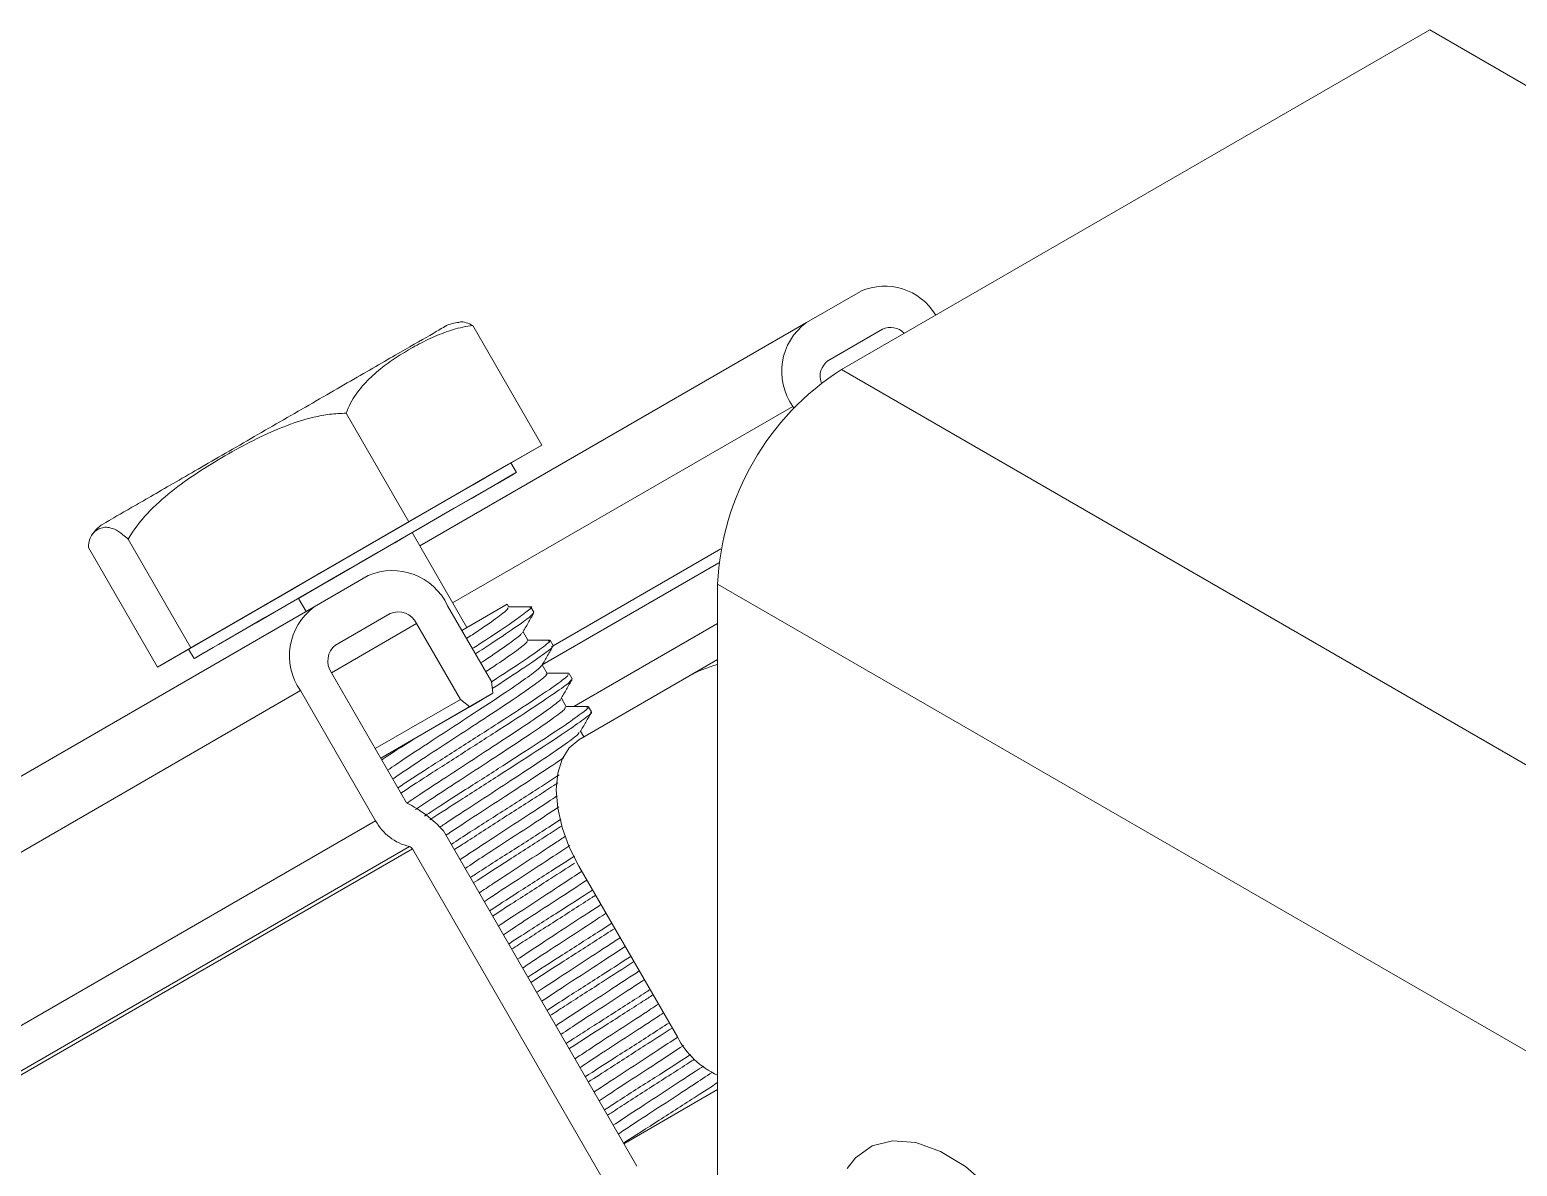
# Model space of a CAD drawing. Extents: x -976302 to -776254, y 5665 to 231437.
# Drawn here: x -787507.3 to -787165.4, y 80441.7 to 80702.8 of the extents above; entities that cross this region are included whole.
import ezdxf

# ---------------------------------------------------------------- set-up
doc = ezdxf.new("R2010")
doc.units = 0
doc.header["$LTSCALE"] = 1000
doc.header["$MEASUREMENT"] = 0

msp = doc.modelspace()

# ---------------------------------------------------------------- linework, layer by layer
at = {"linetype": 'Continuous', "lineweight": 15}
for p, q in [((-787320.74, 80624.75), (-787185.53, 80702.81)), ((-787320.74, 80624.75), (-787185.53, 80702.81)), ((-787104.82, 80656.22), (-787185.53, 80702.81)), ((-787104.82, 80656.22), (-787185.53, 80702.81)), ((-787328.81, 80635.53), (-787316.36, 80642.71)), ((-787328.81, 80635.53), (-787316.36, 80642.71)), ((-787417.66, 80584.21), (-787328.81, 80635.53)), ((-787417.66, 80584.21), (-787328.81, 80635.53)), ((-787389.6, 80607.4), (-787405.45, 80634.86)), ((-787389.6, 80607.4), (-787405.45, 80634.86)), ((-787323.88, 80626.75), (-787311.32, 80634)), ((-787311.32, 80634), (-787323.78, 80626.81)), ((-787311.32, 80634), (-787323.78, 80626.81)), ((-787320.74, 80624.75), (-787071.66, 80480.96)), ((-787320.74, 80624.75), (-787071.66, 80480.96)), ((-787410.12, 80571.14), (-787331.94, 80616.29)), ((-787331.71, 80615.89), (-787331.94, 80616.29)), ((-787331.71, 80615.89), (-787331.94, 80616.29)), ((-787420.19, 80589.74), (-787434.6, 80614.69)), ((-787420.19, 80589.74), (-787434.6, 80614.69)), ((-787420.19, 80589.74), (-787389.6, 80607.4)), ((-787420.19, 80589.74), (-787389.6, 80607.4)), ((-787389.6, 80607.4), (-787397.25, 80602.98)), ((-787389.6, 80607.4), (-787397.25, 80602.98)), ((-787397.25, 80602.98), (-787447.35, 80574.05)), ((-787397.25, 80602.98), (-787447.35, 80574.05)), ((-787395.46, 80601.11), (-787396.72, 80603.29)), ((-787395.46, 80601.11), (-787396.72, 80603.29)), ((-787470.3, 80560.81), (-787420.19, 80589.74)), ((-787470.3, 80560.81), (-787420.19, 80589.74)), ((-787470.3, 80560.81), (-787484.71, 80585.75)), ((-787470.3, 80560.81), (-787484.71, 80585.75)), ((-787406.85, 80565.48), (-787419.43, 80587.27)), ((-787406.85, 80565.48), (-787419.43, 80587.27)), ((-787477.95, 80556.39), (-787493.8, 80583.84)), ((-787477.95, 80556.39), (-787493.8, 80583.84)), ((-787387.02, 80561.23), (-787348.44, 80583.52)), ((-787387.02, 80561.23), (-787348.44, 80583.52)), ((-787441.96, 80570.2), (-787429.51, 80577.39)), ((-787441.96, 80570.2), (-787429.51, 80577.39)), ((-787389.53, 80556.88), (-787348.92, 80580.33)), ((-787389.53, 80556.88), (-787348.92, 80580.33)), ((-787389.53, 80556.88), (-787348.92, 80580.33)), ((-787389.53, 80556.88), (-787348.92, 80580.33)), ((-787447.34, 80574.06), (-787477.95, 80556.39)), ((-787447.34, 80574.06), (-787477.95, 80556.39)), ((-787100.13, 80431.66), (-787349.21, 80575.45)), ((-787349.21, 80575.45), (-787349.21, 80424.29)), ((-787100.13, 80431.66), (-787349.21, 80575.45)), ((-787349.21, 80575.45), (-787349.21, 80424.29)), ((-787445.58, 80572.17), (-787443.82, 80569.13)), ((-787445.58, 80572.17), (-787443.82, 80569.13)), ((-787411.29, 80570.48), (-787401.22, 80553.05)), ((-787411.29, 80570.48), (-787401.22, 80553.05)), ((-787397.59, 80570.83), (-787408.01, 80564.81)), ((-787397.59, 80570.83), (-787408.01, 80564.81)), ((-787397.2, 80570.16), (-787397.59, 80570.83)), ((-787397.2, 80570.16), (-787397.59, 80570.83)), ((-788418.22, 80006.44), (-787441.96, 80570.2)), ((-788418.22, 80006.44), (-787441.96, 80570.2)), ((-787437.03, 80561.43), (-787424.48, 80568.68)), ((-787424.48, 80568.68), (-787436.93, 80561.49)), ((-787424.48, 80568.68), (-787436.93, 80561.49)), ((-787391.42, 80568.96), (-787392.11, 80570.16)), ((-787391.42, 80568.96), (-787392.11, 80570.16)), ((-787437.97, 80555.07), (-787418.4, 80566.37)), ((-787408.34, 80548.94), (-787418.4, 80566.37)), ((-787408.34, 80548.94), (-787418.4, 80566.37)), ((-787392.8, 80562.53), (-787393.93, 80564.49)), ((-787392.8, 80562.53), (-787393.93, 80564.49)), ((-787382.29, 80547.33), (-787349.21, 80566.43)), ((-787382.29, 80547.33), (-787349.21, 80566.43)), ((-787477.95, 80556.39), (-787470.3, 80560.81)), ((-787477.95, 80556.39), (-787470.3, 80560.81)), ((-787470.8, 80560.51), (-787469.55, 80558.34)), ((-787470.8, 80560.51), (-787469.55, 80558.34)), ((-787387.02, 80561.33), (-787387.71, 80562.53)), ((-787387.02, 80561.33), (-787387.71, 80562.53)), ((-787388.39, 80554.91), (-787389.53, 80556.87)), ((-787388.39, 80554.91), (-787389.53, 80556.87)), ((-787349.21, 80558.09), (-787355.81, 80554.28)), ((-787349.21, 80558.09), (-787355.81, 80554.28)), ((-787437.97, 80555.07), (-787420.71, 80525.16)), ((-787437.97, 80555.07), (-787420.71, 80525.16)), ((-787382.62, 80553.71), (-787383.31, 80554.9)), ((-787382.62, 80553.71), (-787383.31, 80554.9)), ((-787355.81, 80554.28), (-787381.1, 80539.68)), ((-787355.81, 80554.28), (-787381.1, 80539.68)), ((-788421.34, 79987.2), (-787445.09, 80550.97)), ((-788421.34, 79987.2), (-787445.09, 80550.97)), ((-787427.82, 80521.06), (-787445.09, 80550.97)), ((-787427.82, 80521.06), (-787445.09, 80550.97)), ((-787426.65, 80535.46), (-787400.85, 80550.36)), ((-787426.65, 80535.46), (-787400.85, 80550.36)), ((-787400.85, 80550.36), (-787406.19, 80547.27)), ((-787400.85, 80550.36), (-787406.19, 80547.27)), ((-787401.22, 80553.05), (-787400.85, 80550.36)), ((-787401.22, 80553.05), (-787400.85, 80550.36)), ((-787427.91, 80537.64), (-787408.34, 80548.94)), ((-787427.91, 80537.64), (-787408.34, 80548.94)), ((-787426.65, 80535.46), (-787406.19, 80547.27)), ((-787426.65, 80535.46), (-787406.19, 80547.27)), ((-787406.19, 80547.27), (-787408.34, 80548.94)), ((-787406.19, 80547.27), (-787408.34, 80548.94)), ((-787383.99, 80547.28), (-787385.12, 80549.24)), ((-787383.99, 80547.28), (-787385.12, 80549.24)), ((-787378.21, 80546.08), (-787378.9, 80547.28)), ((-787378.21, 80546.08), (-787378.9, 80547.28)), ((-787379.98, 80540.33), (-787380.72, 80541.62)), ((-787379.98, 80540.33), (-787380.72, 80541.62)), ((-788404.07, 79957.3), (-787427.82, 80521.06)), ((-788404.07, 79957.3), (-787427.82, 80521.06)), ((-787412.24, 80518.72), (-787367.77, 80441.69)), ((-787412.24, 80518.72), (-787367.77, 80441.69)), ((-788396.32, 79951.39), (-787420.07, 80515.15)), ((-788396.32, 79951.39), (-787420.07, 80515.15)), ((-788395.61, 79950.85), (-787419.36, 80514.62)), ((-788395.61, 79950.85), (-787419.36, 80514.62)), ((-787374.89, 80437.59), (-787419.36, 80514.62)), ((-787374.89, 80437.59), (-787419.36, 80514.62)), ((-787381.1, 80510.62), (-787358.46, 80471.4)), ((-787381.1, 80510.62), (-787358.46, 80471.4)), ((-787370.76, 80446.87), (-787349.21, 80459.31)), ((-787370.76, 80446.87), (-787349.21, 80459.31))]:
    msp.add_line(p, q, dxfattribs=at)
at = {"linetype": 'Continuous', "lineweight": 15, "flags": 128}
for points in [[(-787470.8, 80560.51), (-787470.45, 80560.72), (-787468.59, 80561.79), (-787465.21, 80563.75), (-787460.45, 80566.5), (-787454.52, 80569.92), (-787447.69, 80573.86), (-787440.25, 80578.16), (-787432.53, 80582.62), (-787424.86, 80587.05), (-787417.57, 80591.25), (-787411, 80595.04), (-787405.42, 80598.27), (-787401.08, 80600.77), (-787398.17, 80602.45)], [(-787470.8, 80560.51), (-787470.45, 80560.72), (-787468.59, 80561.79), (-787465.21, 80563.75), (-787460.45, 80566.5), (-787454.52, 80569.92), (-787447.69, 80573.86), (-787440.25, 80578.16), (-787432.53, 80582.62), (-787424.86, 80587.05), (-787417.57, 80591.25), (-787411, 80595.04), (-787405.42, 80598.27), (-787401.08, 80600.77), (-787398.17, 80602.45)], [(-787398.17, 80602.45), (-787396.81, 80603.23), (-787396.72, 80603.29)], [(-787398.17, 80602.45), (-787396.81, 80603.23), (-787396.72, 80603.29)], [(-787396.91, 80600.27), (-787399.82, 80598.59), (-787404.16, 80596.09), (-787409.74, 80592.87), (-787416.32, 80589.07), (-787423.6, 80584.87), (-787431.27, 80580.44), (-787438.99, 80575.98), (-787446.43, 80571.68), (-787453.27, 80567.74), (-787459.19, 80564.32), (-787463.95, 80561.57), (-787467.33, 80559.62), (-787469.19, 80558.54), (-787469.45, 80558.39), (-787468.09, 80559.17), (-787465.18, 80560.85), (-787460.84, 80563.36), (-787455.26, 80566.58), (-787448.69, 80570.38), (-787441.41, 80574.58), (-787433.74, 80579.01), (-787426.01, 80583.47), (-787418.57, 80587.76), (-787411.74, 80591.71), (-787405.81, 80595.13), (-787401.06, 80597.88), (-787397.67, 80599.83), (-787395.81, 80600.91), (-787395.55, 80601.06), (-787396.91, 80600.27)], [(-787396.91, 80600.27), (-787399.82, 80598.59), (-787404.16, 80596.09), (-787409.74, 80592.87), (-787416.32, 80589.07), (-787423.6, 80584.87), (-787431.27, 80580.44), (-787438.99, 80575.98), (-787446.43, 80571.68), (-787453.27, 80567.74), (-787459.19, 80564.32), (-787463.95, 80561.57), (-787467.33, 80559.62), (-787469.19, 80558.54), (-787469.45, 80558.39), (-787468.09, 80559.17), (-787465.18, 80560.85), (-787460.84, 80563.36), (-787455.26, 80566.58), (-787448.69, 80570.38), (-787441.41, 80574.58), (-787433.74, 80579.01), (-787426.01, 80583.47), (-787418.57, 80587.76), (-787411.74, 80591.71), (-787405.81, 80595.13), (-787401.06, 80597.88), (-787397.67, 80599.83), (-787395.81, 80600.91), (-787395.55, 80601.06), (-787396.91, 80600.27)], [(-787419.43, 80587.27), (-787419.5, 80587.23), (-787420.76, 80586.5), (-787423.44, 80584.96), (-787427.2, 80582.78), (-787431.61, 80580.24), (-787436.13, 80577.63)], [(-787419.43, 80587.27), (-787419.5, 80587.23), (-787420.76, 80586.5), (-787423.44, 80584.96), (-787427.2, 80582.78), (-787431.61, 80580.24), (-787436.13, 80577.63)], [(-787436.13, 80577.63), (-787440.2, 80575.28), (-787443.35, 80573.46), (-787445.19, 80572.4), (-787445.58, 80572.17)], [(-787436.13, 80577.63), (-787440.2, 80575.28), (-787443.35, 80573.46), (-787445.19, 80572.4), (-787445.58, 80572.17)], [(-787381.1, 80539.68), (-787383.31, 80537.84), (-787384.96, 80535.24), (-787385.97, 80531.97), (-787386.31, 80528.16), (-787385.97, 80523.95), (-787384.96, 80519.51), (-787383.31, 80515.01), (-787381.1, 80510.62)], [(-787381.1, 80539.68), (-787383.31, 80537.84), (-787384.96, 80535.24), (-787385.97, 80531.97), (-787386.31, 80528.16), (-787385.97, 80523.95), (-787384.96, 80519.51), (-787383.31, 80515.01), (-787381.1, 80510.62)], [(-787276.97, 80424.04), (-787281.46, 80430.82), (-787286.63, 80436.76), (-787292.23, 80441.6), (-787298, 80445.11), (-787303.67, 80447.13), (-787308.97, 80447.56), (-787313.66, 80446.37), (-787317.51, 80443.64), (-787319.43, 80441.17)], [(-787276.97, 80424.04), (-787281.46, 80430.82), (-787286.63, 80436.76), (-787292.23, 80441.6), (-787298, 80445.11), (-787303.67, 80447.13), (-787308.97, 80447.56), (-787313.66, 80446.37), (-787317.51, 80443.64), (-787319.43, 80441.17)]]:
    msp.add_lwpolyline(points, dxfattribs=at)
at = {"linetype": 'Continuous', "lineweight": 15}
for centre, radius, start, end in [((-787310.79, 80630.23), 13.67, 30.9621, 114.0376), ((-787310.79, 80630.23), 13.67, 30.9621, 114.0376), ((-787320.56, 80624.31), 13.92, 126.3512, 215.1851), ((-787320.56, 80624.31), 13.92, 126.3512, 215.1851), ((-787309.45, 80630.19), 4.24, 42.7155, 116.2224), ((-787309.45, 80630.19), 4.24, 42.7155, 116.2224), ((-787321.21, 80623.19), 4.43, 125.3617, 200.4152), ((-787321.21, 80623.19), 4.43, 125.3617, 200.4152), ((-787287.41, 80572.63), 61.87, 122.6055, 177.3945), ((-787287.41, 80572.63), 61.87, 122.6055, 177.3945), ((-787423.93, 80564.64), 13.92, 24.8163, 113.6431), ((-787423.93, 80564.64), 13.92, 24.8163, 113.6431), ((-787433.71, 80558.99), 13.92, 126.3512, 215.1851), ((-787433.71, 80558.99), 13.92, 126.3512, 215.1851), ((-787422.62, 80564.42), 4.64, 24.8163, 113.6431), ((-787422.62, 80564.42), 4.64, 24.8163, 113.6431), ((-787434.18, 80557.75), 4.64, 126.3512, 215.1851), ((-787434.18, 80557.75), 4.64, 126.3512, 215.1851), ((-787342.9, 80531.79), 25.93, 104.0866, 119.8682), ((-787342.9, 80531.79), 25.93, 104.0866, 119.8682), ((-787432.73, 80500.58), 27.37, 41.5214, 63.9298), ((-787432.73, 80500.58), 27.37, 41.5214, 63.9298), ((-787417.31, 80526.81), 11.98, 208.7224, 256.7288), ((-787417.31, 80526.81), 11.98, 208.7224, 256.7288), ((-787420.32, 80514.09), 1.09, 28.7224, 76.7288), ((-787420.32, 80514.09), 1.09, 28.7224, 76.7288), ((-787340.97, 80480.53), 19.73, 207.5795, 245.3034), ((-787340.97, 80480.53), 19.73, 207.5795, 245.3034)]:
    msp.add_arc(centre, radius, start, end, dxfattribs=at)
for points, knots in [([(-787408.72, 80635.58), (-787409.23, 80635.5), (-787410.26, 80635.34), (-787411.25, 80634.99), (-787411.75, 80634.82)], [0, 0, 0, 0, 0.491624, 1, 1, 1, 1]), ([(-787408.72, 80635.58), (-787409.23, 80635.5), (-787410.26, 80635.34), (-787411.25, 80634.99), (-787411.75, 80634.82)], [0, 0, 0, 0, 0.491624, 1, 1, 1, 1]), ([(-787405.45, 80634.86), (-787406.51, 80635.34), (-787407.8, 80635.92), (-787408.57, 80635.59), (-787408.71, 80635.53)], [0, 0, 0, 0, 0.827279, 1, 1, 1, 1]), ([(-787405.45, 80634.86), (-787406.51, 80635.34), (-787407.8, 80635.92), (-787408.57, 80635.59), (-787408.71, 80635.53)], [0, 0, 0, 0, 0.827279, 1, 1, 1, 1]), ([(-787411.72, 80634.72), (-787411.58, 80634.8), (-787411.07, 80635.1), (-787414.89, 80632.89), (-787422.72, 80628.37), (-787434.05, 80621.83), (-787447.23, 80614.22), (-787460.86, 80606.35), (-787473.42, 80599.1), (-787483.36, 80593.36), (-787489.91, 80589.58), (-787490.61, 80589.17), (-787490.95, 80588.98)], [0, 0, 0, 0, 0.039874, 0.147284, 0.254694, 0.362104, 0.469513, 0.576923, 0.684333, 0.791743, 0.899153, 1, 1, 1, 1]), ([(-787411.72, 80634.72), (-787411.58, 80634.8), (-787411.07, 80635.1), (-787414.89, 80632.89), (-787422.72, 80628.37), (-787434.05, 80621.83), (-787447.23, 80614.22), (-787460.86, 80606.35), (-787473.42, 80599.1), (-787483.36, 80593.36), (-787489.91, 80589.58), (-787490.61, 80589.17), (-787490.95, 80588.98)], [0, 0, 0, 0, 0.039874, 0.147284, 0.254694, 0.362104, 0.469513, 0.576923, 0.684333, 0.791743, 0.899153, 1, 1, 1, 1]), ([(-787434.6, 80614.69), (-787434.01, 80616.32), (-787433.23, 80617.76), (-787431.42, 80620.37), (-787430.38, 80621.55), (-787428.2, 80623.69), (-787427.04, 80624.66), (-787424.65, 80626.47), (-787423.41, 80627.31), (-787420.89, 80628.9), (-787419.6, 80629.65), (-787416.97, 80631.06), (-787415.63, 80631.73), (-787412.87, 80632.94), (-787411.45, 80633.48), (-787408.53, 80634.35), (-787407.02, 80634.68), (-787405.45, 80634.86)], [0, 0, 0, 0, 0.125, 0.125, 0.25, 0.25, 0.375, 0.375, 0.5, 0.5, 0.625, 0.625, 0.75, 0.75, 0.875, 0.875, 1, 1, 1, 1]), ([(-787434.6, 80614.69), (-787434.01, 80616.32), (-787433.23, 80617.76), (-787431.42, 80620.37), (-787430.38, 80621.55), (-787428.2, 80623.69), (-787427.04, 80624.66), (-787424.65, 80626.47), (-787423.41, 80627.31), (-787420.89, 80628.9), (-787419.6, 80629.65), (-787416.97, 80631.06), (-787415.63, 80631.73), (-787412.87, 80632.94), (-787411.45, 80633.48), (-787408.53, 80634.35), (-787407.02, 80634.68), (-787405.45, 80634.86)], [0, 0, 0, 0, 0.125, 0.125, 0.25, 0.25, 0.375, 0.375, 0.5, 0.5, 0.625, 0.625, 0.75, 0.75, 0.875, 0.875, 1, 1, 1, 1]), ([(-787484.71, 80585.75), (-787483.46, 80587.94), (-787481.94, 80589.9), (-787478.56, 80593.51), (-787476.69, 80595.17), (-787472.82, 80598.24), (-787468.8, 80601.09), (-787464.59, 80603.67), (-787460.31, 80606.15), (-787458.12, 80607.34), (-787453.7, 80609.56), (-787451.45, 80610.6), (-787446.84, 80612.42), (-787444.47, 80613.22), (-787440.82, 80614.07), (-787439.6, 80614.3), (-787437.11, 80614.61), (-787435.85, 80614.69), (-787434.6, 80614.69)], [0, 0, 0, 0, 0.125, 0.125, 0.25, 0.25, 0.375, 0.5, 0.5, 0.625, 0.625, 0.75, 0.75, 0.875, 0.875, 0.9375, 0.9375, 1, 1, 1, 1]), ([(-787484.71, 80585.75), (-787483.46, 80587.94), (-787481.94, 80589.9), (-787478.56, 80593.51), (-787476.69, 80595.17), (-787472.82, 80598.24), (-787468.8, 80601.09), (-787464.59, 80603.67), (-787460.31, 80606.15), (-787458.12, 80607.34), (-787453.7, 80609.56), (-787451.45, 80610.6), (-787446.84, 80612.42), (-787444.47, 80613.22), (-787440.82, 80614.07), (-787439.6, 80614.3), (-787437.11, 80614.61), (-787435.85, 80614.69), (-787434.6, 80614.69)], [0, 0, 0, 0, 0.125, 0.125, 0.25, 0.25, 0.375, 0.5, 0.5, 0.625, 0.625, 0.75, 0.75, 0.875, 0.875, 0.9375, 0.9375, 1, 1, 1, 1]), ([(-787493.8, 80583.84), (-787493.81, 80584.58), (-787493.72, 80585.17), (-787493.43, 80586.14), (-787493.23, 80586.53), (-787492.75, 80587.2), (-787492.47, 80587.47), (-787491.87, 80587.92), (-787491.54, 80588.1), (-787490.83, 80588.38), (-787490.46, 80588.47), (-787489.62, 80588.52), (-787489.17, 80588.48), (-787488.15, 80588.19), (-787487.58, 80587.94), (-787486.28, 80587.12), (-787485.55, 80586.56), (-787484.71, 80585.75)], [0, 0, 0, 0, 0.125, 0.125, 0.25, 0.25, 0.375, 0.375, 0.5, 0.5, 0.625, 0.625, 0.75, 0.75, 0.875, 0.875, 1, 1, 1, 1]), ([(-787493.8, 80583.84), (-787493.81, 80584.58), (-787493.72, 80585.17), (-787493.43, 80586.14), (-787493.23, 80586.53), (-787492.75, 80587.2), (-787492.47, 80587.47), (-787491.87, 80587.92), (-787491.54, 80588.1), (-787490.83, 80588.38), (-787490.46, 80588.47), (-787489.62, 80588.52), (-787489.17, 80588.48), (-787488.15, 80588.19), (-787487.58, 80587.94), (-787486.28, 80587.12), (-787485.55, 80586.56), (-787484.71, 80585.75)], [0, 0, 0, 0, 0.125, 0.125, 0.25, 0.25, 0.375, 0.375, 0.5, 0.5, 0.625, 0.625, 0.75, 0.75, 0.875, 0.875, 1, 1, 1, 1]), ([(-787490.94, 80588.97), (-787491.48, 80588.51), (-787492.17, 80587.93), (-787492.68, 80587.19), (-787492.8, 80587.03)], [0, 0, 0, 0, 0.78276, 1, 1, 1, 1]), ([(-787490.94, 80588.97), (-787491.48, 80588.51), (-787492.17, 80587.93), (-787492.68, 80587.19), (-787492.8, 80587.03)], [0, 0, 0, 0, 0.78276, 1, 1, 1, 1]), ([(-787392.47, 80570.11), (-787392.37, 80570.14), (-787391.49, 80570.44), (-787392.66, 80569.43), (-787396.13, 80566.81), (-787400.9, 80563.66), (-787404.56, 80561.29), (-787405.59, 80560.62)], [0, 0, 0, 0, 0.036112, 0.3200819, 0.6039874, 0.8879821, 1, 1, 1, 1]), ([(-787392.47, 80570.11), (-787392.37, 80570.14), (-787391.49, 80570.44), (-787392.66, 80569.43), (-787396.13, 80566.81), (-787400.9, 80563.66), (-787404.56, 80561.29), (-787405.59, 80560.62)], [0, 0, 0, 0, 0.036112, 0.3200819, 0.6039874, 0.8879821, 1, 1, 1, 1]), ([(-787397.52, 80569.98), (-787397.42, 80569.94), (-787397.15, 80569.83), (-787399.51, 80567.98), (-787402.97, 80565.55), (-787406.01, 80563.53), (-787406.93, 80562.93)], [0, 0, 0, 0, 0.179122, 0.517005, 0.854947, 1, 1, 1, 1]), ([(-787397.52, 80569.98), (-787397.42, 80569.94), (-787397.15, 80569.83), (-787399.51, 80567.98), (-787402.97, 80565.55), (-787406.01, 80563.53), (-787406.93, 80562.93)], [0, 0, 0, 0, 0.179122, 0.517005, 0.854947, 1, 1, 1, 1]), ([(-787404.89, 80559.41), (-787404.24, 80559.83), (-787400.91, 80561.97), (-787396.37, 80565.04), (-787392.01, 80568.04), (-787391.63, 80568.65), (-787391.44, 80568.95)], [0, 0, 0, 0, 0.0757842, 0.3846903, 0.6936775, 1, 1, 1, 1]), ([(-787404.89, 80559.41), (-787404.24, 80559.83), (-787400.91, 80561.97), (-787396.37, 80565.04), (-787392.01, 80568.04), (-787391.63, 80568.65), (-787391.44, 80568.95)], [0, 0, 0, 0, 0.0757842, 0.3846903, 0.6936775, 1, 1, 1, 1]), ([(-787392.26, 80570.2), (-787393.13, 80570.2), (-787394.79, 80570.2), (-787396.45, 80570.21), (-787397.23, 80570.21)], [0, 0, 0, 0, 0.527224, 1, 1, 1, 1]), ([(-787392.26, 80570.2), (-787393.13, 80570.2), (-787394.79, 80570.2), (-787396.45, 80570.21), (-787397.23, 80570.21)], [0, 0, 0, 0, 0.527224, 1, 1, 1, 1]), ([(-787394.06, 80564.27), (-787393.63, 80565.02), (-787392.76, 80566.54), (-787391.89, 80568.05), (-787391.45, 80568.81)], [0, 0, 0, 0, 0.499895, 1, 1, 1, 1]), ([(-787394.06, 80564.27), (-787393.63, 80565.02), (-787392.76, 80566.54), (-787391.89, 80568.05), (-787391.45, 80568.81)], [0, 0, 0, 0, 0.499895, 1, 1, 1, 1]), ([(-787403.69, 80557.32), (-787403.11, 80557.69), (-787400.36, 80559.51), (-787396.98, 80561.9), (-787394.3, 80563.83), (-787394.32, 80564.08), (-787394.32, 80564.15)], [0, 0, 0, 0, 0.1002057, 0.481801, 0.8634344, 1, 1, 1, 1]), ([(-787403.69, 80557.32), (-787403.11, 80557.69), (-787400.36, 80559.51), (-787396.98, 80561.9), (-787394.3, 80563.83), (-787394.32, 80564.08), (-787394.32, 80564.15)], [0, 0, 0, 0, 0.1002057, 0.481801, 0.8634344, 1, 1, 1, 1]), ([(-787392.88, 80562.48), (-787392.98, 80562.26), (-787393.2, 80561.8), (-787396.7, 80559.2), (-787400.08, 80556.91), (-787402.41, 80555.37), (-787402.52, 80555.3)], [0, 0, 0, 0, 0.3127905, 0.6481711, 0.9836849, 1, 1, 1, 1]), ([(-787392.88, 80562.48), (-787392.98, 80562.26), (-787393.2, 80561.8), (-787396.7, 80559.2), (-787400.08, 80556.91), (-787402.41, 80555.37), (-787402.52, 80555.3)], [0, 0, 0, 0, 0.3127905, 0.6481711, 0.9836849, 1, 1, 1, 1]), ([(-787388.17, 80562.37), (-787387.97, 80562.41), (-787387.31, 80562.54), (-787389.29, 80560.97), (-787393.93, 80557.7), (-787398.38, 80554.8), (-787401.15, 80553.01), (-787401.21, 80552.97)], [0, 0, 0, 0, 0.1206214, 0.4116385, 0.7026471, 0.9937195, 1, 1, 1, 1]), ([(-787388.17, 80562.37), (-787387.97, 80562.41), (-787387.31, 80562.54), (-787389.29, 80560.97), (-787393.93, 80557.7), (-787398.38, 80554.8), (-787401.15, 80553.01), (-787401.21, 80552.97)], [0, 0, 0, 0, 0.1206214, 0.4116385, 0.7026471, 0.9937195, 1, 1, 1, 1]), ([(-787401, 80551.44), (-787398.71, 80552.94), (-787393.93, 80556.06), (-787389.19, 80559.31), (-787386.81, 80561.12), (-787387.25, 80561.12), (-787387.37, 80561.13)], [0, 0, 0, 0, 0.27948, 0.581517, 0.883508, 1, 1, 1, 1]), ([(-787401, 80551.44), (-787398.71, 80552.94), (-787393.93, 80556.06), (-787389.19, 80559.31), (-787386.81, 80561.12), (-787387.25, 80561.12), (-787387.37, 80561.13)], [0, 0, 0, 0, 0.27948, 0.581517, 0.883508, 1, 1, 1, 1]), ([(-787387.75, 80562.57), (-787388.63, 80562.57), (-787390.32, 80562.58), (-787392.01, 80562.58), (-787392.83, 80562.58)], [0, 0, 0, 0, 0.516455, 1, 1, 1, 1]), ([(-787387.75, 80562.57), (-787388.63, 80562.57), (-787390.32, 80562.58), (-787392.01, 80562.58), (-787392.83, 80562.58)], [0, 0, 0, 0, 0.516455, 1, 1, 1, 1]), ([(-787389.6, 80556.75), (-787389.17, 80557.5), (-787388.3, 80559.02), (-787387.43, 80560.53), (-787386.99, 80561.29)], [0, 0, 0, 0, 0.499891, 1, 1, 1, 1]), ([(-787389.6, 80556.75), (-787389.17, 80557.5), (-787388.3, 80559.02), (-787387.43, 80560.53), (-787386.99, 80561.29)], [0, 0, 0, 0, 0.499891, 1, 1, 1, 1]), ([(-787425.06, 80532.7), (-787423.76, 80533.58), (-787420.65, 80535.69), (-787414.13, 80539.93), (-787406.79, 80544.76), (-787399.79, 80549.3), (-787394.2, 80553.12), (-787390.41, 80555.79), (-787389.91, 80556.44), (-787389.68, 80556.75)], [0, 0, 0, 0, 0.107824, 0.258969, 0.410107, 0.561285, 0.712423, 0.863608, 1, 1, 1, 1]), ([(-787425.06, 80532.7), (-787423.76, 80533.58), (-787420.65, 80535.69), (-787414.13, 80539.93), (-787406.79, 80544.76), (-787399.79, 80549.3), (-787394.2, 80553.12), (-787390.41, 80555.79), (-787389.91, 80556.44), (-787389.68, 80556.75)], [0, 0, 0, 0, 0.107824, 0.258969, 0.410107, 0.561285, 0.712423, 0.863608, 1, 1, 1, 1]), ([(-787388.68, 80554.74), (-787388.57, 80554.74), (-787388.16, 80554.75), (-787390.04, 80553.24), (-787394.1, 80550.32), (-787400.17, 80546.31), (-787407.28, 80541.61), (-787414.64, 80536.87), (-787420.51, 80532.99), (-787423.05, 80531.25), (-787423.89, 80530.68)], [0, 0, 0, 0, 0.0488597, 0.1953249, 0.3417967, 0.4882893, 0.6347539, 0.7812617, 0.9277224, 1, 1, 1, 1]), ([(-787388.68, 80554.74), (-787388.57, 80554.74), (-787388.16, 80554.75), (-787390.04, 80553.24), (-787394.1, 80550.32), (-787400.17, 80546.31), (-787407.28, 80541.61), (-787414.64, 80536.87), (-787420.51, 80532.99), (-787423.05, 80531.25), (-787423.89, 80530.68)], [0, 0, 0, 0, 0.0488597, 0.1953249, 0.3417967, 0.4882893, 0.6347539, 0.7812617, 0.9277224, 1, 1, 1, 1]), ([(-787383.66, 80554.7), (-787383.59, 80554.64), (-787383.4, 80554.46), (-787386.41, 80552.21), (-787391.98, 80548.47), (-787399.57, 80543.54), (-787408.1, 80538.05), (-787416.34, 80532.82), (-787420.73, 80529.93), (-787422.71, 80528.63)], [0, 0, 0, 0, 0.09722, 0.252342, 0.407494, 0.562626, 0.717759, 0.872904, 1, 1, 1, 1]), ([(-787383.66, 80554.7), (-787383.59, 80554.64), (-787383.4, 80554.46), (-787386.41, 80552.21), (-787391.98, 80548.47), (-787399.57, 80543.54), (-787408.1, 80538.05), (-787416.34, 80532.82), (-787420.73, 80529.93), (-787422.71, 80528.63)], [0, 0, 0, 0, 0.09722, 0.252342, 0.407494, 0.562626, 0.717759, 0.872904, 1, 1, 1, 1]), ([(-787422.02, 80527.43), (-787420.44, 80528.46), (-787416.51, 80531.02), (-787408.76, 80536), (-787400.17, 80541.51), (-787392.35, 80546.55), (-787386.44, 80550.55), (-787382.9, 80553.05), (-787382.88, 80553.4), (-787382.87, 80553.56)], [0, 0, 0, 0, 0.104303, 0.259203, 0.414125, 0.569039, 0.723945, 0.878875, 1, 1, 1, 1]), ([(-787422.02, 80527.43), (-787420.44, 80528.46), (-787416.51, 80531.02), (-787408.76, 80536), (-787400.17, 80541.51), (-787392.35, 80546.55), (-787386.44, 80550.55), (-787382.9, 80553.05), (-787382.88, 80553.4), (-787382.87, 80553.56)], [0, 0, 0, 0, 0.104303, 0.259203, 0.414125, 0.569039, 0.723945, 0.878875, 1, 1, 1, 1]), ([(-787383.43, 80554.95), (-787384.3, 80554.95), (-787385.97, 80554.95), (-787387.63, 80554.95), (-787388.42, 80554.96)], [0, 0, 0, 0, 0.523878, 1, 1, 1, 1]), ([(-787383.43, 80554.95), (-787384.3, 80554.95), (-787385.97, 80554.95), (-787387.63, 80554.95), (-787388.42, 80554.96)], [0, 0, 0, 0, 0.523878, 1, 1, 1, 1]), ([(-787385.25, 80549.02), (-787384.82, 80549.78), (-787383.95, 80551.29), (-787383.08, 80552.8), (-787382.64, 80553.56)], [0, 0, 0, 0, 0.499908, 1, 1, 1, 1]), ([(-787385.25, 80549.02), (-787384.82, 80549.78), (-787383.95, 80551.29), (-787383.08, 80552.8), (-787382.64, 80553.56)], [0, 0, 0, 0, 0.499908, 1, 1, 1, 1]), ([(-787420.62, 80525.1), (-787420.12, 80525.45), (-787418.01, 80526.91), (-787412.6, 80530.41), (-787405.36, 80535.19), (-787398.09, 80539.9), (-787391.79, 80544.1), (-787387.41, 80547.18), (-787385.23, 80548.82), (-787385.38, 80548.95), (-787385.4, 80548.97)], [0, 0, 0, 0, 0.047682, 0.202114, 0.356503, 0.510946, 0.665343, 0.819759, 0.974163, 1, 1, 1, 1]), ([(-787420.62, 80525.1), (-787420.12, 80525.45), (-787418.01, 80526.91), (-787412.6, 80530.41), (-787405.36, 80535.19), (-787398.09, 80539.9), (-787391.79, 80544.1), (-787387.41, 80547.18), (-787385.23, 80548.82), (-787385.38, 80548.95), (-787385.4, 80548.97)], [0, 0, 0, 0, 0.047682, 0.202114, 0.356503, 0.510946, 0.665343, 0.819759, 0.974163, 1, 1, 1, 1]), ([(-787384.24, 80547.14), (-787384.22, 80547.02), (-787384.17, 80546.75), (-787387, 80544.57), (-787391.96, 80541.2), (-787398.54, 80536.84), (-787405.85, 80532.07), (-787413.01, 80527.43), (-787416.82, 80524.86), (-787418.63, 80523.65)], [0, 0, 0, 0, 0.110957, 0.261435, 0.41196, 0.562447, 0.712947, 0.863444, 1, 1, 1, 1]), ([(-787384.24, 80547.14), (-787384.22, 80547.02), (-787384.17, 80546.75), (-787387, 80544.57), (-787391.96, 80541.2), (-787398.54, 80536.84), (-787405.85, 80532.07), (-787413.01, 80527.43), (-787416.82, 80524.86), (-787418.63, 80523.65)], [0, 0, 0, 0, 0.110957, 0.261435, 0.41196, 0.562447, 0.712947, 0.863444, 1, 1, 1, 1]), ([(-787379.37, 80547.15), (-787379.18, 80547.21), (-787378.35, 80547.45), (-787379.88, 80546.19), (-787383.85, 80543.29), (-787390.41, 80539.01), (-787398.48, 80533.76), (-787407.1, 80528.27), (-787413.49, 80524.18), (-787416.15, 80522.42), (-787416.57, 80522.14)], [0, 0, 0, 0, 0.043695, 0.198292, 0.352865, 0.507492, 0.662074, 0.816686, 0.971266, 1, 1, 1, 1]), ([(-787379.37, 80547.15), (-787379.18, 80547.21), (-787378.35, 80547.45), (-787379.88, 80546.19), (-787383.85, 80543.29), (-787390.41, 80539.01), (-787398.48, 80533.76), (-787407.1, 80528.27), (-787413.49, 80524.18), (-787416.15, 80522.42), (-787416.57, 80522.14)], [0, 0, 0, 0, 0.043695, 0.198292, 0.352865, 0.507492, 0.662074, 0.816686, 0.971266, 1, 1, 1, 1]), ([(-787379.02, 80547.32), (-787379.89, 80547.32), (-787381.56, 80547.32), (-787383.23, 80547.33), (-787384.02, 80547.33)], [0, 0, 0, 0, 0.524041, 1, 1, 1, 1]), ([(-787379.02, 80547.32), (-787379.89, 80547.32), (-787381.56, 80547.32), (-787383.23, 80547.33), (-787384.02, 80547.33)], [0, 0, 0, 0, 0.524041, 1, 1, 1, 1]), ([(-787415.38, 80521.27), (-787412.88, 80522.88), (-787407.75, 80526.18), (-787399.1, 80531.76), (-787390.88, 80537), (-787384.04, 80541.55), (-787379.66, 80544.57), (-787377.8, 80546.07), (-787378.35, 80545.97), (-787378.43, 80545.95)], [0, 0, 0, 0, 0.1552235, 0.3184518, 0.4817268, 0.6449612, 0.8082353, 0.9714659, 1, 1, 1, 1]), ([(-787415.38, 80521.27), (-787412.88, 80522.88), (-787407.75, 80526.18), (-787399.1, 80531.76), (-787390.88, 80537), (-787384.04, 80541.55), (-787379.66, 80544.57), (-787377.8, 80546.07), (-787378.35, 80545.97), (-787378.43, 80545.95)], [0, 0, 0, 0, 0.1552235, 0.3184518, 0.4817268, 0.6449612, 0.8082353, 0.9714659, 1, 1, 1, 1]), ([(-787380.8, 80541.48), (-787380.37, 80542.23), (-787379.5, 80543.75), (-787378.63, 80545.26), (-787378.19, 80546.02)], [0, 0, 0, 0, 0.499878, 1, 1, 1, 1]), ([(-787380.8, 80541.48), (-787380.37, 80542.23), (-787379.5, 80543.75), (-787378.63, 80545.26), (-787378.19, 80546.02)], [0, 0, 0, 0, 0.499878, 1, 1, 1, 1]), ([(-787426.42, 80535.07), (-787426.32, 80535.14), (-787424.37, 80536.44), (-787421.62, 80538.2), (-787419.01, 80539.85)], [0, 0, 0, 0, 0.051855, 1, 1, 1, 1]), ([(-787426.42, 80535.07), (-787426.32, 80535.14), (-787424.37, 80536.44), (-787421.62, 80538.2), (-787419.01, 80539.85)], [0, 0, 0, 0, 0.051855, 1, 1, 1, 1]), ([(-787413.07, 80519.58), (-787412.37, 80520.05), (-787409.71, 80521.83), (-787403.87, 80525.64), (-787396.56, 80530.42), (-787389.75, 80534.87), (-787384.52, 80538.48), (-787381.32, 80540.76), (-787381.12, 80541.2), (-787381.04, 80541.38)], [0, 0, 0, 0, 0.059681, 0.225229, 0.390793, 0.556368, 0.72192, 0.887515, 1, 1, 1, 1]), ([(-787413.07, 80519.58), (-787412.37, 80520.05), (-787409.71, 80521.83), (-787403.87, 80525.64), (-787396.56, 80530.42), (-787389.75, 80534.87), (-787384.52, 80538.48), (-787381.32, 80540.76), (-787381.12, 80541.2), (-787381.04, 80541.38)], [0, 0, 0, 0, 0.059681, 0.225229, 0.390793, 0.556368, 0.72192, 0.887515, 1, 1, 1, 1]), ([(-787384.61, 80535.58), (-787384.63, 80535.57), (-787385.87, 80534.66), (-787390.22, 80531.83), (-787397.01, 80527.31), (-787404.37, 80522.56), (-787409.52, 80519.19), (-787411.53, 80517.83), (-787411.67, 80517.73)], [0, 0, 0, 0, 0.003146, 0.247699, 0.492181, 0.736733, 0.981209, 1, 1, 1, 1]), ([(-787384.61, 80535.58), (-787384.63, 80535.57), (-787385.87, 80534.66), (-787390.22, 80531.83), (-787397.01, 80527.31), (-787404.37, 80522.56), (-787409.52, 80519.19), (-787411.53, 80517.83), (-787411.67, 80517.73)], [0, 0, 0, 0, 0.003146, 0.247699, 0.492181, 0.736733, 0.981209, 1, 1, 1, 1]), ([(-787385.63, 80531.64), (-787386.8, 80530.88), (-787390.27, 80528.61), (-787397.49, 80523.94), (-787405.04, 80519.17), (-787409.02, 80516.57), (-787410.46, 80515.63)], [0, 0, 0, 0, 0.1657219, 0.4905268, 0.8154047, 1, 1, 1, 1]), ([(-787385.63, 80531.64), (-787386.8, 80530.88), (-787390.27, 80528.61), (-787397.49, 80523.94), (-787405.04, 80519.17), (-787409.02, 80516.57), (-787410.46, 80515.63)], [0, 0, 0, 0, 0.1657219, 0.4905268, 0.8154047, 1, 1, 1, 1]), ([(-787409.76, 80514.42), (-787408.73, 80515.08), (-787405.22, 80517.35), (-787398.16, 80521.92), (-787390.83, 80526.58), (-787387.2, 80528.95), (-787385.96, 80529.77)], [0, 0, 0, 0, 0.141293, 0.481972, 0.822739, 1, 1, 1, 1]), ([(-787409.76, 80514.42), (-787408.73, 80515.08), (-787405.22, 80517.35), (-787398.16, 80521.92), (-787390.83, 80526.58), (-787387.2, 80528.95), (-787385.96, 80529.77)], [0, 0, 0, 0, 0.141293, 0.481972, 0.822739, 1, 1, 1, 1]), ([(-787408.43, 80512.13), (-787406.46, 80513.43), (-787402.28, 80516.16), (-787395.13, 80520.87), (-787389.35, 80524.6), (-787386.78, 80526.33), (-787386.13, 80526.77)], [0, 0, 0, 0, 0.278023, 0.586012, 0.894122, 1, 1, 1, 1]), ([(-787408.43, 80512.13), (-787406.46, 80513.43), (-787402.28, 80516.16), (-787395.13, 80520.87), (-787389.35, 80524.6), (-787386.78, 80526.33), (-787386.13, 80526.77)], [0, 0, 0, 0, 0.278023, 0.586012, 0.894122, 1, 1, 1, 1]), ([(-787385.7, 80524.27), (-787386.62, 80523.66), (-787389.55, 80521.71), (-787395.62, 80517.73), (-787402.29, 80513.43), (-787405.83, 80511.06), (-787407.27, 80510.1)], [0, 0, 0, 0, 0.144585, 0.462989, 0.781445, 1, 1, 1, 1]), ([(-787385.7, 80524.27), (-787386.62, 80523.66), (-787389.55, 80521.71), (-787395.62, 80517.73), (-787402.29, 80513.43), (-787405.83, 80511.06), (-787407.27, 80510.1)], [0, 0, 0, 0, 0.144585, 0.462989, 0.781445, 1, 1, 1, 1]), ([(-787385.21, 80521.42), (-787386.13, 80520.82), (-787389.57, 80518.58), (-787396.5, 80514.15), (-787402.89, 80510.09), (-787405.66, 80508.27), (-787406.06, 80508.01)], [0, 0, 0, 0, 0.144571, 0.539286, 0.933974, 1, 1, 1, 1]), ([(-787385.21, 80521.42), (-787386.13, 80520.82), (-787389.57, 80518.58), (-787396.5, 80514.15), (-787402.89, 80510.09), (-787405.66, 80508.27), (-787406.06, 80508.01)], [0, 0, 0, 0, 0.144571, 0.539286, 0.933974, 1, 1, 1, 1]), ([(-787405.36, 80506.8), (-787402.67, 80508.54), (-787397.29, 80512.01), (-787389.93, 80516.72), (-787386.16, 80519.16), (-787384.96, 80519.93)], [0, 0, 0, 0, 0.405508, 0.811225, 1, 1, 1, 1]), ([(-787405.36, 80506.8), (-787402.67, 80508.54), (-787397.29, 80512.01), (-787389.93, 80516.72), (-787386.16, 80519.16), (-787384.96, 80519.93)], [0, 0, 0, 0, 0.405508, 0.811225, 1, 1, 1, 1]), ([(-787404.03, 80504.49), (-787402.97, 80505.19), (-787399.88, 80507.24), (-787393.68, 80511.31), (-787387.77, 80515.14), (-787384.91, 80517.03), (-787384.16, 80517.54)], [0, 0, 0, 0, 0.1799966, 0.5274764, 0.8750313, 1, 1, 1, 1]), ([(-787404.03, 80504.49), (-787402.97, 80505.19), (-787399.88, 80507.24), (-787393.68, 80511.31), (-787387.77, 80515.14), (-787384.91, 80517.03), (-787384.16, 80517.54)], [0, 0, 0, 0, 0.1799966, 0.5274764, 0.8750313, 1, 1, 1, 1]), ([(-787383.2, 80515.38), (-787384.42, 80514.58), (-787387.81, 80512.32), (-787394.17, 80508.2), (-787399.82, 80504.53), (-787402.31, 80502.85), (-787402.86, 80502.48)], [0, 0, 0, 0, 0.1955, 0.54741, 0.899253, 1, 1, 1, 1]), ([(-787383.2, 80515.38), (-787384.42, 80514.58), (-787387.81, 80512.32), (-787394.17, 80508.2), (-787399.82, 80504.53), (-787402.31, 80502.85), (-787402.86, 80502.48)], [0, 0, 0, 0, 0.1955, 0.54741, 0.899253, 1, 1, 1, 1]), ([(-787382.13, 80512.94), (-787383.7, 80511.92), (-787387.93, 80509.17), (-787395.02, 80504.69), (-787399.64, 80501.69), (-787401.65, 80500.38)], [0, 0, 0, 0, 0.250323, 0.673453, 1, 1, 1, 1]), ([(-787382.13, 80512.94), (-787383.7, 80511.92), (-787387.93, 80509.17), (-787395.02, 80504.69), (-787399.64, 80501.69), (-787401.65, 80500.38)], [0, 0, 0, 0, 0.250323, 0.673453, 1, 1, 1, 1]), ([(-787400.95, 80499.17), (-787399.36, 80500.2), (-787395.21, 80502.87), (-787388.41, 80507.26), (-787383.91, 80510.14), (-787382.13, 80511.29)], [0, 0, 0, 0, 0.273021, 0.711445, 1, 1, 1, 1]), ([(-787400.95, 80499.17), (-787399.36, 80500.2), (-787395.21, 80502.87), (-787388.41, 80507.26), (-787383.91, 80510.14), (-787382.13, 80511.29)], [0, 0, 0, 0, 0.273021, 0.711445, 1, 1, 1, 1]), ([(-787399.63, 80496.87), (-787399.44, 80497), (-787397.37, 80498.39), (-787392.16, 80501.76), (-787385.63, 80506.06), (-787381.9, 80508.49), (-787380.43, 80509.46)], [0, 0, 0, 0, 0.036746, 0.399426, 0.762087, 1, 1, 1, 1]), ([(-787399.63, 80496.87), (-787399.44, 80497), (-787397.37, 80498.39), (-787392.16, 80501.76), (-787385.63, 80506.06), (-787381.9, 80508.49), (-787380.43, 80509.46)], [0, 0, 0, 0, 0.036746, 0.399426, 0.762087, 1, 1, 1, 1]), ([(-787379.27, 80507.44), (-787381.27, 80506.12), (-787385.58, 80503.27), (-787392.53, 80498.8), (-787396.58, 80496.11), (-787398.46, 80494.85)], [0, 0, 0, 0, 0.3187632, 0.6827885, 1, 1, 1, 1]), ([(-787379.27, 80507.44), (-787381.27, 80506.12), (-787385.58, 80503.27), (-787392.53, 80498.8), (-787396.58, 80496.11), (-787398.46, 80494.85)], [0, 0, 0, 0, 0.3187632, 0.6827885, 1, 1, 1, 1]), ([(-787377.95, 80505.16), (-787380.56, 80503.48), (-787385.94, 80500), (-787392.9, 80495.6), (-787396.3, 80493.37), (-787397.25, 80492.75)], [0, 0, 0, 0, 0.405877, 0.834816, 1, 1, 1, 1]), ([(-787377.95, 80505.16), (-787380.56, 80503.48), (-787385.94, 80500), (-787392.9, 80495.6), (-787396.3, 80493.37), (-787397.25, 80492.75)], [0, 0, 0, 0, 0.405877, 0.834816, 1, 1, 1, 1]), ([(-787396.55, 80491.54), (-787396.01, 80491.89), (-787393.06, 80493.81), (-787386.56, 80498), (-787380.31, 80501.98), (-787377.52, 80503.79), (-787377.26, 80503.96)], [0, 0, 0, 0, 0.096924, 0.525678, 0.954497, 1, 1, 1, 1]), ([(-787396.55, 80491.54), (-787396.01, 80491.89), (-787393.06, 80493.81), (-787386.56, 80498), (-787380.31, 80501.98), (-787377.52, 80503.79), (-787377.26, 80503.96)], [0, 0, 0, 0, 0.096924, 0.525678, 0.954497, 1, 1, 1, 1]), ([(-787395.22, 80489.24), (-787393.72, 80490.23), (-787390.11, 80492.61), (-787383.47, 80496.98), (-787378.26, 80500.33), (-787376.12, 80501.76), (-787376.02, 80501.83)], [0, 0, 0, 0, 0.256894, 0.619852, 0.982934, 1, 1, 1, 1]), ([(-787395.22, 80489.24), (-787393.72, 80490.23), (-787390.11, 80492.61), (-787383.47, 80496.98), (-787378.26, 80500.33), (-787376.12, 80501.76), (-787376.02, 80501.83)], [0, 0, 0, 0, 0.256894, 0.619852, 0.982934, 1, 1, 1, 1]), ([(-787374.86, 80499.82), (-787375.47, 80499.41), (-787378.2, 80497.6), (-787383.94, 80493.86), (-787390.08, 80489.89), (-787393.08, 80487.88), (-787394.06, 80487.22)], [0, 0, 0, 0, 0.103939, 0.464524, 0.8251, 1, 1, 1, 1]), ([(-787374.86, 80499.82), (-787375.47, 80499.41), (-787378.2, 80497.6), (-787383.94, 80493.86), (-787390.08, 80489.89), (-787393.08, 80487.88), (-787394.06, 80487.22)], [0, 0, 0, 0, 0.103939, 0.464524, 0.8251, 1, 1, 1, 1]), ([(-787373.55, 80497.54), (-787374.46, 80496.94), (-787377.97, 80494.66), (-787384.96, 80490.23), (-787390.25, 80486.81), (-787392.85, 80485.13)], [0, 0, 0, 0, 0.152137, 0.582165, 1, 1, 1, 1]), ([(-787373.55, 80497.54), (-787374.46, 80496.94), (-787377.97, 80494.66), (-787384.96, 80490.23), (-787390.25, 80486.81), (-787392.85, 80485.13)], [0, 0, 0, 0, 0.152137, 0.582165, 1, 1, 1, 1]), ([(-787392.15, 80483.92), (-787389.98, 80485.32), (-787385.17, 80488.42), (-787378.2, 80492.9), (-787374.2, 80495.47), (-787372.85, 80496.34)], [0, 0, 0, 0, 0.353523, 0.781964, 1, 1, 1, 1]), ([(-787392.15, 80483.92), (-787389.98, 80485.32), (-787385.17, 80488.42), (-787378.2, 80492.9), (-787374.2, 80495.47), (-787372.85, 80496.34)], [0, 0, 0, 0, 0.353523, 0.781964, 1, 1, 1, 1]), ([(-787390.82, 80481.61), (-787390.21, 80482.01), (-787387.66, 80483.72), (-787381.96, 80487.44), (-787375.83, 80491.44), (-787372.64, 80493.54), (-787371.62, 80494.21)], [0, 0, 0, 0, 0.111608, 0.472194, 0.83281, 1, 1, 1, 1]), ([(-787390.82, 80481.61), (-787390.21, 80482.01), (-787387.66, 80483.72), (-787381.96, 80487.44), (-787375.83, 80491.44), (-787372.64, 80493.54), (-787371.62, 80494.21)], [0, 0, 0, 0, 0.111608, 0.472194, 0.83281, 1, 1, 1, 1]), ([(-787370.46, 80492.19), (-787372.01, 80491.17), (-787375.81, 80488.65), (-787382.45, 80484.37), (-787387.55, 80481.02), (-787389.53, 80479.68), (-787389.66, 80479.6)], [0, 0, 0, 0, 0.24988, 0.613224, 0.976453, 1, 1, 1, 1]), ([(-787370.46, 80492.19), (-787372.01, 80491.17), (-787375.81, 80488.65), (-787382.45, 80484.37), (-787387.55, 80481.02), (-787389.53, 80479.68), (-787389.66, 80479.6)], [0, 0, 0, 0, 0.24988, 0.613224, 0.976453, 1, 1, 1, 1]), ([(-787369.15, 80489.91), (-787371.16, 80488.61), (-787375.89, 80485.54), (-787382.89, 80481.13), (-787386.93, 80478.48), (-787388.44, 80477.49)], [0, 0, 0, 0, 0.31793, 0.745826, 1, 1, 1, 1]), ([(-787369.15, 80489.91), (-787371.16, 80488.61), (-787375.89, 80485.54), (-787382.89, 80481.13), (-787386.93, 80478.48), (-787388.44, 80477.49)], [0, 0, 0, 0, 0.31793, 0.745826, 1, 1, 1, 1]), ([(-787387.74, 80476.29), (-787386.65, 80477), (-787383.06, 80479.31), (-787376.13, 80483.79), (-787370.91, 80487.13), (-787368.45, 80488.71)], [0, 0, 0, 0, 0.189024, 0.617441, 1, 1, 1, 1]), ([(-787387.74, 80476.29), (-787386.65, 80477), (-787383.06, 80479.31), (-787376.13, 80483.79), (-787370.91, 80487.13), (-787368.45, 80488.71)], [0, 0, 0, 0, 0.189024, 0.617441, 1, 1, 1, 1]), ([(-787386.42, 80473.99), (-787384.47, 80475.27), (-787380.35, 80477.98), (-787373.44, 80482.51), (-787369.18, 80485.29), (-787367.22, 80486.57)], [0, 0, 0, 0, 0.324857, 0.688827, 1, 1, 1, 1]), ([(-787386.42, 80473.99), (-787384.47, 80475.27), (-787380.35, 80477.98), (-787373.44, 80482.51), (-787369.18, 80485.29), (-787367.22, 80486.57)], [0, 0, 0, 0, 0.324857, 0.688827, 1, 1, 1, 1]), ([(-787366.06, 80484.56), (-787366.23, 80484.45), (-787368.45, 80482.97), (-787373.71, 80479.53), (-787380.32, 80475.27), (-787383.83, 80472.92), (-787385.25, 80471.97)], [0, 0, 0, 0, 0.0300403, 0.3924903, 0.7549949, 1, 1, 1, 1]), ([(-787366.06, 80484.56), (-787366.23, 80484.45), (-787368.45, 80482.97), (-787373.71, 80479.53), (-787380.32, 80475.27), (-787383.83, 80472.92), (-787385.25, 80471.97)], [0, 0, 0, 0, 0.0300403, 0.3924903, 0.7549949, 1, 1, 1, 1]), ([(-787364.74, 80482.28), (-787365.09, 80482.06), (-787367.96, 80480.19), (-787374.28, 80476.15), (-787380.73, 80472.05), (-787383.57, 80470.18), (-787384.04, 80469.87)], [0, 0, 0, 0, 0.058731, 0.487526, 0.9163, 1, 1, 1, 1]), ([(-787364.74, 80482.28), (-787365.09, 80482.06), (-787367.96, 80480.19), (-787374.28, 80476.15), (-787380.73, 80472.05), (-787383.57, 80470.18), (-787384.04, 80469.87)], [0, 0, 0, 0, 0.058731, 0.487526, 0.9163, 1, 1, 1, 1]), ([(-787383.34, 80468.67), (-787383.28, 80468.71), (-787380.88, 80470.28), (-787374.89, 80474.11), (-787368.17, 80478.43), (-787364.82, 80480.59), (-787364.05, 80481.09)], [0, 0, 0, 0, 0.012302, 0.442202, 0.872125, 1, 1, 1, 1]), ([(-787383.34, 80468.67), (-787383.28, 80468.71), (-787380.88, 80470.28), (-787374.89, 80474.11), (-787368.17, 80478.43), (-787364.82, 80480.59), (-787364.05, 80481.09)], [0, 0, 0, 0, 0.012302, 0.442202, 0.872125, 1, 1, 1, 1]), ([(-787382.01, 80466.36), (-787380.98, 80467.04), (-787377.92, 80469.07), (-787371.75, 80473.12), (-787366.05, 80476.81), (-787363.38, 80478.58), (-787362.82, 80478.96)], [0, 0, 0, 0, 0.182937, 0.543578, 0.904293, 1, 1, 1, 1]), ([(-787382.01, 80466.36), (-787380.98, 80467.04), (-787377.92, 80469.07), (-787371.75, 80473.12), (-787366.05, 80476.81), (-787363.38, 80478.58), (-787362.82, 80478.96)], [0, 0, 0, 0, 0.182937, 0.543578, 0.904293, 1, 1, 1, 1]), ([(-787361.65, 80476.94), (-787362.74, 80476.22), (-787366.01, 80474.05), (-787372.23, 80470.02), (-787377.85, 80466.36), (-787380.32, 80464.7), (-787380.85, 80464.34)], [0, 0, 0, 0, 0.179121, 0.539987, 0.90078, 1, 1, 1, 1]), ([(-787361.65, 80476.94), (-787362.74, 80476.22), (-787366.01, 80474.05), (-787372.23, 80470.02), (-787377.85, 80466.36), (-787380.32, 80464.7), (-787380.85, 80464.34)], [0, 0, 0, 0, 0.179121, 0.539987, 0.90078, 1, 1, 1, 1]), ([(-787360.34, 80474.66), (-787361.76, 80473.74), (-787365.84, 80471.09), (-787372.84, 80466.66), (-787377.55, 80463.6), (-787379.64, 80462.24)], [0, 0, 0, 0, 0.230217, 0.658597, 1, 1, 1, 1]), ([(-787360.34, 80474.66), (-787361.76, 80473.74), (-787365.84, 80471.09), (-787372.84, 80466.66), (-787377.55, 80463.6), (-787379.64, 80462.24)], [0, 0, 0, 0, 0.230217, 0.658597, 1, 1, 1, 1]), ([(-787378.94, 80461.04), (-787377.27, 80462.11), (-787373.04, 80464.84), (-787366.08, 80469.33), (-787361.51, 80472.26), (-787359.64, 80473.45)], [0, 0, 0, 0, 0.2773398, 0.7050905, 1, 1, 1, 1]), ([(-787378.94, 80461.04), (-787377.27, 80462.11), (-787373.04, 80464.84), (-787366.08, 80469.33), (-787361.51, 80472.26), (-787359.64, 80473.45)], [0, 0, 0, 0, 0.2773398, 0.7050905, 1, 1, 1, 1]), ([(-787377.61, 80458.74), (-787377.44, 80458.85), (-787375.41, 80460.22), (-787370.23, 80463.58), (-787363.65, 80467.9), (-787359.89, 80470.36), (-787358.38, 80471.35)], [0, 0, 0, 0, 0.032364, 0.394531, 0.756676, 1, 1, 1, 1]), ([(-787377.61, 80458.74), (-787377.44, 80458.85), (-787375.41, 80460.22), (-787370.23, 80463.58), (-787363.65, 80467.9), (-787359.89, 80470.36), (-787358.38, 80471.35)], [0, 0, 0, 0, 0.032364, 0.394531, 0.756676, 1, 1, 1, 1]), ([(-787357.01, 80469.47), (-787359.13, 80468.07), (-787363.53, 80465.16), (-787370.56, 80460.64), (-787374.58, 80457.96), (-787376.44, 80456.72)], [0, 0, 0, 0, 0.330704, 0.690307, 1, 1, 1, 1]), ([(-787357.01, 80469.47), (-787359.13, 80468.07), (-787363.53, 80465.16), (-787370.56, 80460.64), (-787374.58, 80457.96), (-787376.44, 80456.72)], [0, 0, 0, 0, 0.330704, 0.690307, 1, 1, 1, 1]), ([(-787355.44, 80467.35), (-787358.14, 80465.6), (-787363.59, 80462.08), (-787370.74, 80457.56), (-787374.22, 80455.28), (-787375.23, 80454.62)], [0, 0, 0, 0, 0.409717, 0.827847, 1, 1, 1, 1]), ([(-787355.44, 80467.35), (-787358.14, 80465.6), (-787363.59, 80462.08), (-787370.74, 80457.56), (-787374.22, 80455.28), (-787375.23, 80454.62)], [0, 0, 0, 0, 0.409717, 0.827847, 1, 1, 1, 1]), ([(-787374.53, 80453.41), (-787373.92, 80453.8), (-787370.89, 80455.77), (-787364.31, 80460.02), (-787357.87, 80464.12), (-787354.93, 80466.03), (-787354.49, 80466.31)], [0, 0, 0, 0, 0.104339, 0.515779, 0.927287, 1, 1, 1, 1]), ([(-787374.53, 80453.41), (-787373.92, 80453.8), (-787370.89, 80455.77), (-787364.31, 80460.02), (-787357.87, 80464.12), (-787354.93, 80466.03), (-787354.49, 80466.31)], [0, 0, 0, 0, 0.104339, 0.515779, 0.927287, 1, 1, 1, 1]), ([(-787373.21, 80451.11), (-787371.73, 80452.08), (-787368.15, 80454.44), (-787361.5, 80458.81), (-787355.74, 80462.53), (-787353.1, 80464.3), (-787352.48, 80464.71)], [0, 0, 0, 0, 0.232128, 0.564986, 0.897955, 1, 1, 1, 1]), ([(-787373.21, 80451.11), (-787371.73, 80452.08), (-787368.15, 80454.44), (-787361.5, 80458.81), (-787355.74, 80462.53), (-787353.1, 80464.3), (-787352.48, 80464.71)], [0, 0, 0, 0, 0.232128, 0.564986, 0.897955, 1, 1, 1, 1]), ([(-787350.48, 80463.25), (-787351.88, 80462.32), (-787355.38, 80459.99), (-787361.99, 80455.69), (-787368.12, 80451.72), (-787371.09, 80449.73), (-787372.04, 80449.09)], [0, 0, 0, 0, 0.212025, 0.5305038, 0.8489708, 1, 1, 1, 1]), ([(-787350.48, 80463.25), (-787351.88, 80462.32), (-787355.38, 80459.99), (-787361.99, 80455.69), (-787368.12, 80451.72), (-787371.09, 80449.73), (-787372.04, 80449.09)], [0, 0, 0, 0, 0.212025, 0.5305038, 0.8489708, 1, 1, 1, 1]), ([(-787349.21, 80460.91), (-787350.81, 80459.87), (-787354.97, 80457.16), (-787362.78, 80452.2), (-787368.15, 80448.73), (-787370.83, 80447)], [0, 0, 0, 0, 0.237677, 0.619494, 1, 1, 1, 1]), ([(-787349.21, 80460.91), (-787350.81, 80459.87), (-787354.97, 80457.16), (-787362.78, 80452.2), (-787368.15, 80448.73), (-787370.83, 80447)], [0, 0, 0, 0, 0.237677, 0.619494, 1, 1, 1, 1])]:
    msp.add_open_spline(points, degree=3, knots=knots, dxfattribs=at)

doc.saveas('drawing.dxf')
